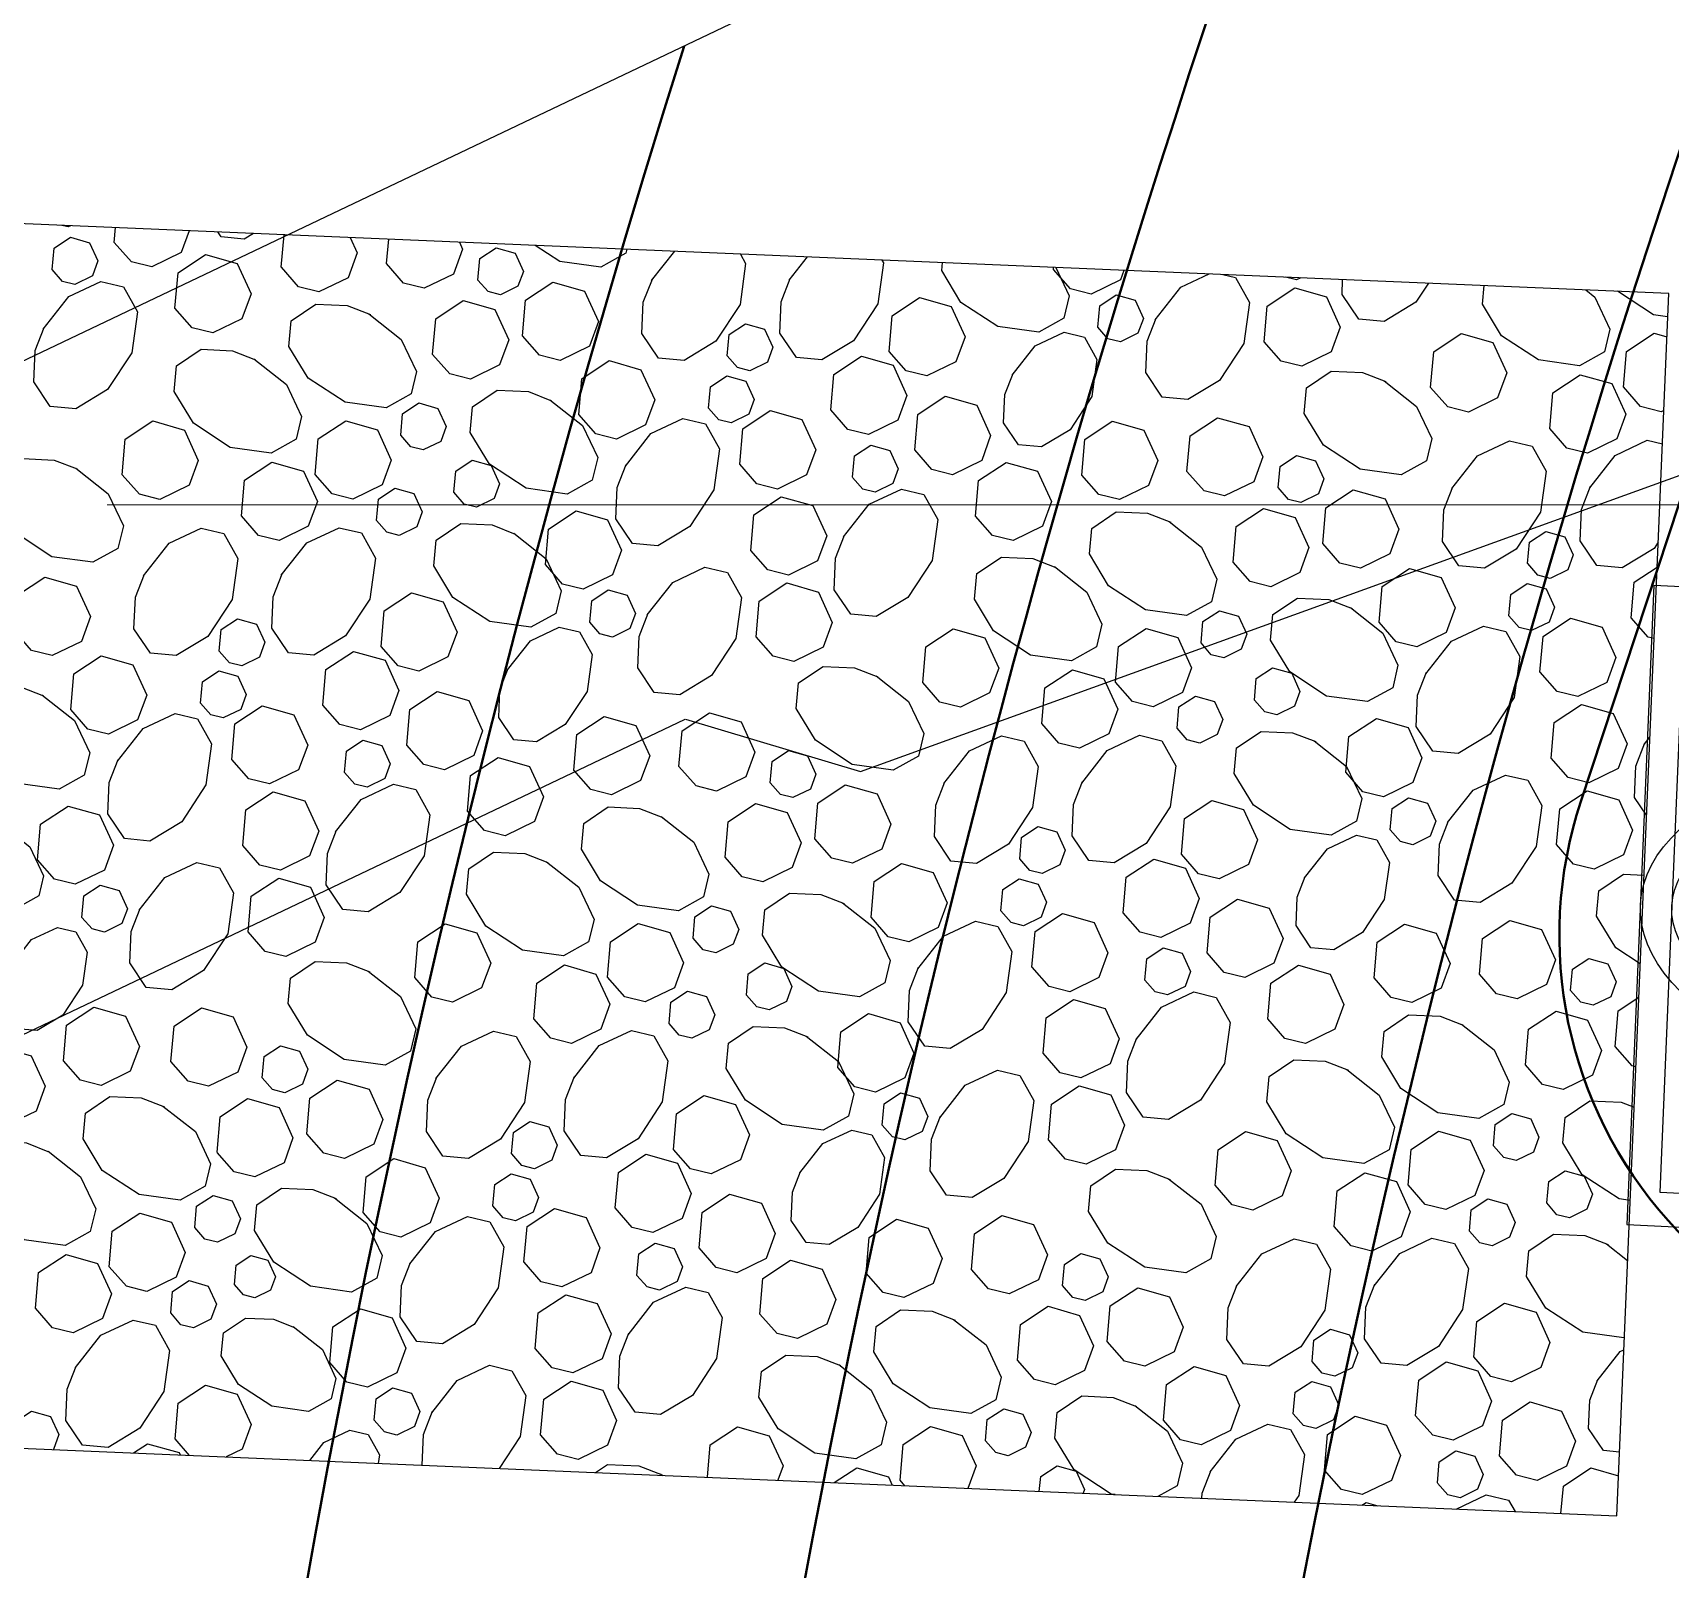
# Model space of a CAD drawing. Header units: feet. Extents: x 10084 to 13321, y 3329 to 8503.
# Drawn here: x 11977.63 to 11991.01, y 6068.88 to 6081.44 of the extents above; entities that cross this region are included whole.
import ezdxf

# ---------------------------------------------------------------- set-up
doc = ezdxf.new("R2010")
doc.units = ezdxf.units.FT
doc.header["$LTSCALE"] = 40
doc.header["$MEASUREMENT"] = 0
doc.linetypes.add('DASHED', pattern=[0.75, 0.5, -0.25])
doc.linetypes.add('HIDDEN', pattern=[0.375, 0.25, -0.125])
for name, color, linetype in [('CONT-L', 55, 'Continuous'), ('GRID', 254, 'DASHED'), ('INLET', 4, 'Continuous'), ('Level 1', 7, 'Continuous'), ('STORM', 2, 'Continuous')]:
    doc.layers.add(name, color=color, linetype=linetype)

msp = doc.modelspace()

# ---------------------------------------------------------------- linework, layer by layer
at = {"layer": 'CONT-L', "color": 5, "extrusion": (0.430313, -0.90268, 0)}
for points, elevation in [([(13409.976, 552), (13434.378, 552)], -333.077), ([(13424.066, 551), (13431.283, 551)], -328.106)]:
    msp.add_lwpolyline(points, dxfattribs=dict(at, elevation=elevation))
at = {"layer": 'CONT-L', "color": 5, "elevation": 551}
for points in [[(11984.39, 6075.4), (11999.81, 6080.978)], [(11982.961, 6075.827), (11984.39, 6075.4)]]:
    msp.add_lwpolyline(points, dxfattribs=at)
at = {"layer": 'GRID', "color": 252, "linetype": 'HIDDEN', "lineweight": 0, "ltscale": 1.8}
msp.add_line((10169.237, 6077.579), (13236.209, 6077.579), dxfattribs=at)
at = {"layer": 'INLET', "color": 5, "flags": 128}
for points in [[(11998.873, 6076.531), (11990.872, 6076.92), (11990.651, 6071.698), (11998.651, 6071.31)], [(11998.605, 6076.269), (11991.118, 6076.633), (11990.92, 6071.961), (11998.406, 6071.597)]]:
    msp.add_lwpolyline(points, close=True, dxfattribs=at)
at = {"layer": 'INLET', "color": 5}
for major_axis, ratio in [((-3.677, 0.184), 0.436303), ((-3.42, 0.17), 0.388766)]:
    msp.add_ellipse((11994.439, 6074.131), major_axis=major_axis, ratio=ratio, dxfattribs=at)
at = {"layer": 'Level 1', "color": 5, "linetype": 'Continuous', "lineweight": 40, "flags": 128}
msp.add_lwpolyline([(11999.608, 6081.107), (11996.925, 6072.965), (11996.925, 6072.965, -1), (11990.276, 6075.156), (11990.276, 6075.156), (11992.96, 6083.297), (11992.959, 6083.298, -1), (11999.608, 6081.107)], format="xyb", dxfattribs=at)
at = {"layer": 'Level 1', "color": 5, "linetype": 'Continuous', "lineweight": 40}
for radius, start, end in [(95.727, 143.10128, 202.8378), (91.727, 141.28859, 203.35442), (99.727, 162.48605, 202.35153), (103.727, 168.05759, 202.47041)]:
    msp.add_arc((12078.055, 6051.318), radius, start, end, dxfattribs=at)
at = {"layer": 'Level 1', "color": 5, "linetype": 'Continuous', "lineweight": 70}
msp.add_arc((12078.055, 6051.318), 87.727, 167.2117, 203.22225, dxfattribs=at)
at = {"layer": 'STORM', "color": 5, "flags": 128}
msp.add_lwpolyline([(11971.012, 6080.155), (11970.588, 6070.164), (11990.569, 6069.316), (11990.994, 6079.307)], close=True, dxfattribs=at)
for points in [[(11977.938, 6079.861), (11977.918, 6079.852), (11977.867, 6079.864)], [(11977.788, 6079.502), (11977.803, 6079.677), (11977.937, 6079.766), (11978.092, 6079.722), (11978.16, 6079.573), (11978.116, 6079.451), (11977.972, 6079.381), (11977.871, 6079.406), (11977.788, 6079.502)], [(11978.295, 6079.725), (11978.305, 6079.846)], [(11978.907, 6079.82), (11978.842, 6079.641), (11978.603, 6079.524), (11978.435, 6079.566), (11978.295, 6079.725)], [(11979.432, 6079.798), (11979.356, 6079.752), (11979.169, 6079.77), (11979.141, 6079.81)], [(11979.659, 6079.521), (11979.683, 6079.787)], [(11980.223, 6079.764), (11980.28, 6079.639), (11980.206, 6079.436), (11979.967, 6079.32), (11979.799, 6079.362), (11979.66, 6079.521)], [(11980.519, 6079.551), (11980.537, 6079.751)], [(11981.114, 6079.727), (11981.14, 6079.669), (11981.066, 6079.466), (11980.827, 6079.35), (11980.659, 6079.392), (11980.52, 6079.551)], [(11978.791, 6079.186), (11978.817, 6079.477), (11979.041, 6079.625), (11979.299, 6079.551), (11979.412, 6079.304), (11979.338, 6079.101), (11979.1, 6078.985), (11978.931, 6079.027), (11978.791, 6079.186)], [(11981.265, 6079.417), (11981.28, 6079.592), (11981.415, 6079.681), (11981.569, 6079.637), (11981.638, 6079.488), (11981.593, 6079.367), (11981.45, 6079.297), (11981.349, 6079.322), (11981.265, 6079.417)], [(11982.483, 6079.669), (11982.475, 6079.636), (11982.27, 6079.522), (11981.935, 6079.568), (11981.734, 6079.7)], [(11983.411, 6079.629), (11983.453, 6079.552), (11983.407, 6079.217), (11983.21, 6078.916), (11982.95, 6078.759), (11982.741, 6078.778), (11982.606, 6078.979), (11982.617, 6079.236), (11982.691, 6079.425)], [(11982.684, 6079.412), (11982.873, 6079.652)], [(11983.809, 6079.416), (11983.958, 6079.606)], [(11984.566, 6079.58), (11984.579, 6079.557), (11984.533, 6079.222), (11984.335, 6078.921), (11984.076, 6078.764), (11983.867, 6078.783), (11983.731, 6078.984), (11983.743, 6079.24), (11983.816, 6079.43)], [(11985.988, 6079.52), (11986.097, 6079.289), (11986.053, 6079.105), (11985.848, 6078.991), (11985.513, 6079.037), (11985.212, 6079.234), (11985.055, 6079.494), (11985.061, 6079.559)], [(11985.967, 6079.503), (11985.969, 6079.521)], [(11986.542, 6079.496), (11986.514, 6079.419), (11986.275, 6079.302), (11986.107, 6079.344), (11985.967, 6079.503)], [(11987.352, 6079.462), (11987.454, 6079.438), (11987.568, 6079.233), (11987.522, 6078.898), (11987.325, 6078.597), (11987.065, 6078.44), (11986.856, 6078.459), (11986.721, 6078.66), (11986.732, 6078.916), (11986.806, 6079.105)], [(11986.798, 6079.092), (11987.008, 6079.358), (11987.239, 6079.467)], [(11977.714, 6079.016), (11977.924, 6079.282), (11978.186, 6079.406), (11978.37, 6079.362), (11978.484, 6079.157), (11978.438, 6078.822), (11978.24, 6078.521), (11977.981, 6078.364), (11977.772, 6078.383), (11977.637, 6078.584), (11977.648, 6078.84), (11977.721, 6079.03)], [(11981.629, 6078.961), (11981.654, 6079.252), (11981.878, 6079.4), (11982.137, 6079.327), (11982.25, 6079.079), (11982.176, 6078.876), (11981.937, 6078.76), (11981.769, 6078.802), (11981.629, 6078.961)], [(11987.688, 6078.913), (11987.714, 6079.204), (11987.938, 6079.352), (11988.197, 6079.279), (11988.309, 6079.031), (11988.235, 6078.829), (11987.996, 6078.712), (11987.828, 6078.754), (11987.688, 6078.913)], [(11987.987, 6079.435), (11987.952, 6079.418), (11987.862, 6079.44)], [(11989.031, 6079.391), (11988.929, 6079.236), (11988.669, 6079.078), (11988.461, 6079.097), (11988.325, 6079.298), (11988.33, 6079.42)], [(11990.317, 6079.336), (11990.391, 6079.278), (11990.514, 6079.016), (11990.47, 6078.831), (11990.265, 6078.717), (11989.93, 6078.764), (11989.629, 6078.961), (11989.472, 6079.221), (11989.486, 6079.371)], [(11990.985, 6079.117), (11990.869, 6079.133), (11990.575, 6079.325)], [(11980.374, 6079.142), (11980.64, 6078.932), (11980.764, 6078.67), (11980.72, 6078.486), (11980.515, 6078.372), (11980.18, 6078.418), (11979.879, 6078.616), (11979.722, 6078.875), (11979.741, 6079.084), (11979.942, 6079.22), (11980.198, 6079.209), (11980.387, 6079.135)], [(11980.896, 6078.809), (11980.921, 6079.1), (11981.145, 6079.249), (11981.404, 6079.175), (11981.517, 6078.927), (11981.443, 6078.725), (11981.204, 6078.608), (11981.035, 6078.65), (11980.896, 6078.809)], [(11984.624, 6078.834), (11984.649, 6079.125), (11984.873, 6079.273), (11985.132, 6079.2), (11985.245, 6078.952), (11985.171, 6078.749), (11984.932, 6078.633), (11984.763, 6078.675), (11984.624, 6078.834)], [(11986.329, 6079.032), (11986.345, 6079.207), (11986.479, 6079.296), (11986.634, 6079.252), (11986.702, 6079.103), (11986.657, 6078.982), (11986.514, 6078.912), (11986.413, 6078.937), (11986.329, 6079.032)], [(11983.303, 6078.797), (11983.318, 6078.972), (11983.452, 6079.06), (11983.607, 6079.016), (11983.675, 6078.868), (11983.631, 6078.746), (11983.487, 6078.676), (11983.387, 6078.701), (11983.303, 6078.797)], [(11985.63, 6078.64), (11985.819, 6078.879), (11986.055, 6078.99), (11986.22, 6078.951), (11986.323, 6078.767), (11986.281, 6078.465), (11986.103, 6078.194), (11985.87, 6078.053), (11985.682, 6078.07), (11985.56, 6078.251), (11985.57, 6078.482), (11985.637, 6078.652)], [(11989.049, 6078.54), (11989.074, 6078.831), (11989.298, 6078.979), (11989.557, 6078.906), (11989.67, 6078.658), (11989.596, 6078.455), (11989.357, 6078.338), (11989.188, 6078.38), (11989.049, 6078.54)], [(11990.625, 6078.542), (11990.65, 6078.834), (11990.874, 6078.982), (11990.979, 6078.952)], [(11979.436, 6078.773), (11979.702, 6078.564), (11979.825, 6078.301), (11979.781, 6078.117), (11979.577, 6078.003), (11979.242, 6078.049), (11978.941, 6078.247), (11978.784, 6078.507), (11978.803, 6078.715), (11979.004, 6078.851), (11979.26, 6078.839), (11979.449, 6078.766)], [(11984.148, 6078.355), (11984.174, 6078.646), (11984.398, 6078.794), (11984.657, 6078.721), (11984.769, 6078.473), (11984.695, 6078.271), (11984.456, 6078.154), (11984.288, 6078.196), (11984.149, 6078.355)], [(11982.089, 6078.318), (11982.114, 6078.61), (11982.339, 6078.758), (11982.597, 6078.684), (11982.71, 6078.437), (11982.636, 6078.234), (11982.397, 6078.117), (11982.228, 6078.159), (11982.089, 6078.319)], [(11988.668, 6078.593), (11988.934, 6078.384), (11989.058, 6078.122), (11989.014, 6077.938), (11988.809, 6077.824), (11988.474, 6077.87), (11988.173, 6078.068), (11988.016, 6078.327), (11988.035, 6078.536), (11988.236, 6078.671), (11988.493, 6078.66), (11988.682, 6078.587)], [(11981.854, 6078.438), (11982.12, 6078.229), (11982.244, 6077.967), (11982.2, 6077.782), (11981.995, 6077.668), (11981.66, 6077.715), (11981.359, 6077.912), (11981.202, 6078.172), (11981.221, 6078.38), (11981.422, 6078.516), (11981.678, 6078.505), (11981.868, 6078.431)], [(11983.149, 6078.37), (11983.165, 6078.545), (11983.299, 6078.634), (11983.454, 6078.59), (11983.522, 6078.441), (11983.478, 6078.32), (11983.334, 6078.25), (11983.233, 6078.275), (11983.15, 6078.371)], [(11990.022, 6078.204), (11990.047, 6078.495), (11990.271, 6078.643), (11990.53, 6078.57), (11990.643, 6078.322), (11990.569, 6078.119), (11990.33, 6078.003), (11990.161, 6078.044), (11990.022, 6078.204)], [(11990.953, 6078.351), (11990.933, 6078.341), (11990.764, 6078.383), (11990.625, 6078.543)], [(11980.635, 6078.149), (11980.65, 6078.323), (11980.784, 6078.412), (11980.939, 6078.368), (11981.007, 6078.219), (11980.963, 6078.098), (11980.819, 6078.028), (11980.718, 6078.053), (11980.635, 6078.149)], [(11984.834, 6078.028), (11984.859, 6078.319), (11985.083, 6078.467), (11985.341, 6078.393), (11985.454, 6078.146), (11985.381, 6077.943), (11985.142, 6077.826), (11984.973, 6077.868), (11984.834, 6078.028)], [(11978.36, 6077.825), (11978.385, 6078.117), (11978.61, 6078.265), (11978.868, 6078.191), (11978.981, 6077.943), (11978.907, 6077.741), (11978.668, 6077.624), (11978.5, 6077.666), (11978.36, 6077.825)], [(11979.936, 6077.828), (11979.961, 6078.119), (11980.186, 6078.267), (11980.444, 6078.194), (11980.557, 6077.946), (11980.483, 6077.744), (11980.244, 6077.627), (11980.076, 6077.669), (11979.936, 6077.828)], [(11982.47, 6077.897), (11982.679, 6078.163), (11982.941, 6078.286), (11983.126, 6078.242), (11983.24, 6078.038), (11983.193, 6077.703), (11982.996, 6077.402), (11982.736, 6077.244), (11982.528, 6077.264), (11982.392, 6077.465), (11982.404, 6077.721), (11982.477, 6077.91)], [(11983.404, 6077.911), (11983.429, 6078.202), (11983.653, 6078.35), (11983.912, 6078.277), (11984.025, 6078.029), (11983.951, 6077.826), (11983.712, 6077.709), (11983.543, 6077.752), (11983.404, 6077.911)], [(11986.198, 6077.823), (11986.223, 6078.114), (11986.448, 6078.263), (11986.706, 6078.189), (11986.819, 6077.941), (11986.745, 6077.739), (11986.506, 6077.622), (11986.338, 6077.664), (11986.198, 6077.823)], [(11987.058, 6077.853), (11987.083, 6078.144), (11987.308, 6078.292), (11987.566, 6078.219), (11987.679, 6077.971), (11987.605, 6077.768), (11987.366, 6077.652), (11987.198, 6077.694), (11987.058, 6077.853)], [(11984.326, 6077.805), (11984.342, 6077.979), (11984.476, 6078.068), (11984.631, 6078.024), (11984.699, 6077.875), (11984.655, 6077.754), (11984.511, 6077.684), (11984.41, 6077.709), (11984.326, 6077.804)], [(11987.803, 6077.72), (11987.819, 6077.894), (11987.953, 6077.983), (11988.108, 6077.939), (11988.176, 6077.791), (11988.132, 6077.669), (11987.988, 6077.599), (11987.887, 6077.624), (11987.804, 6077.72)], [(11989.222, 6077.714), (11989.432, 6077.98), (11989.694, 6078.103), (11989.878, 6078.059), (11989.992, 6077.854), (11989.946, 6077.52), (11989.748, 6077.218), (11989.489, 6077.061), (11989.28, 6077.081), (11989.145, 6077.281), (11989.156, 6077.538), (11989.229, 6077.727)], [(11990.348, 6077.718), (11990.557, 6077.984), (11990.819, 6078.108), (11990.942, 6078.079)], [(11977.98, 6077.879), (11978.245, 6077.67), (11978.369, 6077.408), (11978.325, 6077.223), (11978.12, 6077.11), (11977.785, 6077.156), (11977.484, 6077.353), (11977.327, 6077.613), (11977.346, 6077.822), (11977.547, 6077.957), (11977.804, 6077.946), (11977.993, 6077.873)], [(11979.333, 6077.49), (11979.358, 6077.781), (11979.583, 6077.929), (11979.841, 6077.855), (11979.954, 6077.608), (11979.88, 6077.405), (11979.641, 6077.289), (11979.473, 6077.33), (11979.334, 6077.49)], [(11981.07, 6077.682), (11981.085, 6077.856), (11981.22, 6077.945), (11981.375, 6077.901), (11981.443, 6077.752), (11981.398, 6077.631), (11981.255, 6077.561), (11981.154, 6077.586), (11981.07, 6077.682)], [(11985.33, 6077.488), (11985.355, 6077.779), (11985.58, 6077.927), (11985.838, 6077.854), (11985.951, 6077.606), (11985.877, 6077.404), (11985.638, 6077.287), (11985.47, 6077.329), (11985.33, 6077.488)], [(11980.438, 6077.451), (11980.453, 6077.626), (11980.588, 6077.715), (11980.743, 6077.671), (11980.811, 6077.522), (11980.766, 6077.4), (11980.623, 6077.33), (11980.522, 6077.356), (11980.438, 6077.451)], [(11990.907, 6077.274), (11990.874, 6077.223), (11990.614, 6077.066), (11990.406, 6077.085), (11990.27, 6077.286), (11990.281, 6077.542), (11990.355, 6077.732)], [(11983.494, 6077.207), (11983.52, 6077.498), (11983.744, 6077.646), (11984.002, 6077.573), (11984.115, 6077.325), (11984.041, 6077.122), (11983.802, 6077.006), (11983.634, 6077.048), (11983.494, 6077.207)], [(11984.253, 6077.319), (11984.462, 6077.584), (11984.725, 6077.708), (11984.909, 6077.664), (11985.023, 6077.459), (11984.977, 6077.124), (11984.779, 6076.823), (11984.519, 6076.666), (11984.311, 6076.685), (11984.175, 6076.886), (11984.186, 6077.143), (11984.26, 6077.332)], [(11988.168, 6077.263), (11988.193, 6077.554), (11988.417, 6077.702), (11988.676, 6077.629), (11988.789, 6077.381), (11988.715, 6077.178), (11988.476, 6077.062), (11988.308, 6077.104), (11988.168, 6077.263)], [(11981.817, 6077.091), (11981.842, 6077.382), (11982.067, 6077.53), (11982.325, 6077.457), (11982.438, 6077.209), (11982.364, 6077.007), (11982.125, 6076.89), (11981.957, 6076.932), (11981.817, 6077.091)], [(11986.913, 6077.444), (11987.178, 6077.235), (11987.302, 6076.972), (11987.258, 6076.788), (11987.054, 6076.674), (11986.719, 6076.721), (11986.417, 6076.918), (11986.261, 6077.178), (11986.28, 6077.386), (11986.481, 6077.522), (11986.737, 6077.511), (11986.926, 6077.437)], [(11987.435, 6077.112), (11987.46, 6077.403), (11987.684, 6077.551), (11987.942, 6077.477), (11988.055, 6077.23), (11987.981, 6077.027), (11987.743, 6076.91), (11987.574, 6076.952), (11987.435, 6077.112)], [(11978.534, 6076.999), (11978.743, 6077.265), (11979.005, 6077.389), (11979.189, 6077.345), (11979.303, 6077.14), (11979.257, 6076.805), (11979.06, 6076.504), (11978.8, 6076.347), (11978.591, 6076.366), (11978.456, 6076.567), (11978.467, 6076.824), (11978.541, 6077.013)], [(11979.659, 6077.004), (11979.869, 6077.27), (11980.131, 6077.393), (11980.315, 6077.35), (11980.429, 6077.145), (11980.383, 6076.81), (11980.185, 6076.509), (11979.926, 6076.352), (11979.717, 6076.371), (11979.582, 6076.572), (11979.593, 6076.828), (11979.666, 6077.017)], [(11981.558, 6077.348), (11981.823, 6077.139), (11981.947, 6076.877), (11981.903, 6076.692), (11981.698, 6076.579), (11981.363, 6076.625), (11981.062, 6076.822), (11980.905, 6077.082), (11980.924, 6077.291), (11981.125, 6077.426), (11981.382, 6077.415), (11981.571, 6077.341)], [(11989.841, 6077.099), (11989.856, 6077.274), (11989.991, 6077.363), (11990.146, 6077.319), (11990.214, 6077.17), (11990.17, 6077.048), (11990.026, 6076.978), (11989.925, 6077.004), (11989.842, 6077.099)], [(11982.649, 6076.68), (11982.858, 6076.946), (11983.12, 6077.069), (11983.304, 6077.026), (11983.418, 6076.821), (11983.372, 6076.486), (11983.175, 6076.185), (11982.915, 6076.028), (11982.706, 6076.047), (11982.571, 6076.248), (11982.582, 6076.504), (11982.656, 6076.693)], [(11985.975, 6077.075), (11986.241, 6076.866), (11986.364, 6076.604), (11986.32, 6076.419), (11986.115, 6076.305), (11985.78, 6076.352), (11985.479, 6076.549), (11985.323, 6076.809), (11985.341, 6077.018), (11985.542, 6077.153), (11985.799, 6077.142), (11985.988, 6077.068)], [(11988.628, 6076.621), (11988.653, 6076.912), (11988.877, 6077.06), (11989.136, 6076.986), (11989.248, 6076.739), (11989.175, 6076.536), (11988.936, 6076.42), (11988.767, 6076.461), (11988.628, 6076.621)], [(11990.687, 6076.657), (11990.712, 6076.948), (11990.899, 6077.071)], [(11977.479, 6076.549), (11977.504, 6076.84), (11977.729, 6076.988), (11977.987, 6076.915), (11978.1, 6076.667), (11978.026, 6076.464), (11977.787, 6076.348), (11977.619, 6076.39), (11977.479, 6076.549)], [(11983.539, 6076.501), (11983.564, 6076.792), (11983.788, 6076.941), (11984.047, 6076.867), (11984.159, 6076.619), (11984.085, 6076.416), (11983.847, 6076.3), (11983.678, 6076.342), (11983.539, 6076.501)], [(11989.688, 6076.673), (11989.703, 6076.848), (11989.838, 6076.936), (11989.993, 6076.892), (11990.06, 6076.744), (11990.016, 6076.622), (11989.873, 6076.552), (11989.772, 6076.577), (11989.688, 6076.673)], [(11980.474, 6076.422), (11980.499, 6076.713), (11980.723, 6076.861), (11980.982, 6076.788), (11981.095, 6076.54), (11981.021, 6076.337), (11980.782, 6076.221), (11980.614, 6076.263), (11980.474, 6076.422)], [(11982.18, 6076.62), (11982.195, 6076.795), (11982.329, 6076.884), (11982.484, 6076.84), (11982.552, 6076.691), (11982.507, 6076.57), (11982.364, 6076.499), (11982.263, 6076.525), (11982.18, 6076.62)], [(11988.393, 6076.74), (11988.659, 6076.531), (11988.782, 6076.269), (11988.739, 6076.084), (11988.534, 6075.971), (11988.199, 6076.017), (11987.898, 6076.214), (11987.741, 6076.474), (11987.76, 6076.682), (11987.961, 6076.818), (11988.217, 6076.807), (11988.407, 6076.733)], [(11979.153, 6076.385), (11979.168, 6076.56), (11979.302, 6076.648), (11979.458, 6076.604), (11979.525, 6076.456), (11979.481, 6076.334), (11979.338, 6076.264), (11979.237, 6076.289), (11979.153, 6076.385)], [(11987.173, 6076.451), (11987.188, 6076.625), (11987.323, 6076.714), (11987.478, 6076.67), (11987.546, 6076.522), (11987.501, 6076.4), (11987.358, 6076.33), (11987.257, 6076.355), (11987.174, 6076.451)], [(11989.942, 6076.213), (11989.968, 6076.504), (11990.192, 6076.652), (11990.45, 6076.579), (11990.563, 6076.331), (11990.489, 6076.128), (11990.251, 6076.012), (11990.082, 6076.054), (11989.943, 6076.213)], [(11990.874, 6076.486), (11990.827, 6076.498), (11990.688, 6076.657)], [(11981.506, 6076.23), (11981.694, 6076.469), (11981.93, 6076.58), (11982.096, 6076.541), (11982.199, 6076.356), (11982.157, 6076.055), (11981.979, 6075.784), (11981.745, 6075.642), (11981.558, 6075.66), (11981.436, 6075.841), (11981.446, 6076.071), (11981.512, 6076.242)], [(11984.899, 6076.128), (11984.924, 6076.419), (11985.148, 6076.567), (11985.407, 6076.493), (11985.52, 6076.246), (11985.446, 6076.043), (11985.207, 6075.926), (11985.038, 6075.968), (11984.899, 6076.128)], [(11986.475, 6076.13), (11986.5, 6076.421), (11986.724, 6076.57), (11986.983, 6076.496), (11987.096, 6076.248), (11987.022, 6076.046), (11986.783, 6075.929), (11986.614, 6075.971), (11986.475, 6076.13)], [(11989.009, 6076.199), (11989.218, 6076.465), (11989.48, 6076.588), (11989.664, 6076.545), (11989.778, 6076.34), (11989.732, 6076.005), (11989.535, 6075.704), (11989.275, 6075.547), (11989.067, 6075.566), (11988.931, 6075.767), (11988.942, 6076.023), (11989.016, 6076.213)], [(11979.999, 6075.943), (11980.024, 6076.234), (11980.248, 6076.382), (11980.507, 6076.309), (11980.62, 6076.061), (11980.546, 6075.858), (11980.307, 6075.742), (11980.138, 6075.784), (11979.999, 6075.943)], [(11977.939, 6075.907), (11977.964, 6076.198), (11978.189, 6076.346), (11978.447, 6076.272), (11978.56, 6076.024), (11978.486, 6075.822), (11978.247, 6075.705), (11978.079, 6075.747), (11977.939, 6075.906)], [(11984.518, 6076.182), (11984.784, 6075.972), (11984.908, 6075.71), (11984.864, 6075.526), (11984.659, 6075.412), (11984.324, 6075.458), (11984.023, 6075.656), (11983.866, 6075.915), (11983.885, 6076.124), (11984.086, 6076.259), (11984.343, 6076.248), (11984.532, 6076.174)], [(11987.609, 6075.984), (11987.624, 6076.159), (11987.758, 6076.247), (11987.914, 6076.203), (11987.981, 6076.055), (11987.937, 6075.933), (11987.793, 6075.863), (11987.693, 6075.888), (11987.609, 6075.984)], [(11978.999, 6075.959), (11979.015, 6076.133), (11979.149, 6076.222), (11979.304, 6076.178), (11979.372, 6076.029), (11979.328, 6075.908), (11979.184, 6075.838), (11979.083, 6075.863), (11979, 6075.959)], [(11985.872, 6075.792), (11985.897, 6076.083), (11986.122, 6076.231), (11986.38, 6076.158), (11986.493, 6075.91), (11986.419, 6075.707), (11986.18, 6075.591), (11986.012, 6075.633), (11985.872, 6075.792)], [(11977.704, 6076.026), (11977.97, 6075.817), (11978.094, 6075.554), (11978.05, 6075.37), (11977.845, 6075.256), (11977.51, 6075.303), (11977.209, 6075.5), (11977.052, 6075.76), (11977.071, 6075.968), (11977.272, 6076.104), (11977.529, 6076.093), (11977.718, 6076.019)], [(11980.684, 6075.615), (11980.709, 6075.907), (11980.933, 6076.055), (11981.192, 6075.981), (11981.304, 6075.733), (11981.231, 6075.531), (11980.992, 6075.414), (11980.824, 6075.456), (11980.684, 6075.616)], [(11986.977, 6075.753), (11986.992, 6075.928), (11987.127, 6076.017), (11987.282, 6075.973), (11987.35, 6075.824), (11987.305, 6075.703), (11987.162, 6075.633), (11987.061, 6075.658), (11986.977, 6075.753)], [(11978.32, 6075.485), (11978.53, 6075.751), (11978.792, 6075.874), (11978.976, 6075.83), (11979.09, 6075.625), (11979.044, 6075.291), (11978.846, 6074.99), (11978.586, 6074.832), (11978.378, 6074.852), (11978.242, 6075.053), (11978.254, 6075.309), (11978.327, 6075.498)], [(11979.254, 6075.499), (11979.279, 6075.79), (11979.504, 6075.938), (11979.762, 6075.864), (11979.875, 6075.616), (11979.801, 6075.414), (11979.562, 6075.298), (11979.393, 6075.34), (11979.254, 6075.499)], [(11982.048, 6075.411), (11982.073, 6075.702), (11982.298, 6075.85), (11982.556, 6075.777), (11982.669, 6075.529), (11982.595, 6075.327), (11982.356, 6075.21), (11982.188, 6075.252), (11982.049, 6075.411)], [(11982.908, 6075.441), (11982.933, 6075.732), (11983.158, 6075.88), (11983.416, 6075.807), (11983.529, 6075.559), (11983.455, 6075.356), (11983.216, 6075.24), (11983.048, 6075.282), (11982.908, 6075.441)], [(11990.033, 6075.509), (11990.058, 6075.8), (11990.282, 6075.948), (11990.541, 6075.875), (11990.654, 6075.627), (11990.58, 6075.424), (11990.341, 6075.308), (11990.173, 6075.35), (11990.033, 6075.509)], [(11988.096, 6075.65), (11988.362, 6075.441), (11988.486, 6075.179), (11988.442, 6074.995), (11988.237, 6074.881), (11987.902, 6074.927), (11987.601, 6075.124), (11987.444, 6075.384), (11987.463, 6075.593), (11987.664, 6075.728), (11987.921, 6075.717), (11988.11, 6075.644)], [(11988.356, 6075.394), (11988.381, 6075.685), (11988.606, 6075.833), (11988.864, 6075.759), (11988.977, 6075.512), (11988.903, 6075.309), (11988.664, 6075.192), (11988.496, 6075.234), (11988.356, 6075.394)], [(11980.176, 6075.392), (11980.192, 6075.567), (11980.326, 6075.656), (11980.481, 6075.612), (11980.549, 6075.463), (11980.505, 6075.342), (11980.361, 6075.271), (11980.26, 6075.297), (11980.176, 6075.392)], [(11983.654, 6075.307), (11983.669, 6075.482), (11983.803, 6075.571), (11983.958, 6075.527), (11984.026, 6075.378), (11983.982, 6075.257), (11983.838, 6075.187), (11983.737, 6075.212), (11983.654, 6075.308)], [(11985.073, 6075.302), (11985.282, 6075.568), (11985.544, 6075.691), (11985.728, 6075.647), (11985.842, 6075.442), (11985.796, 6075.107), (11985.599, 6074.807), (11985.339, 6074.649), (11985.13, 6074.668), (11984.995, 6074.869), (11985.006, 6075.126), (11985.079, 6075.315)], [(11986.198, 6075.306), (11986.407, 6075.572), (11986.67, 6075.696), (11986.854, 6075.652), (11986.968, 6075.447), (11986.922, 6075.112), (11986.724, 6074.811), (11986.464, 6074.654), (11986.256, 6074.673), (11986.12, 6074.874), (11986.132, 6075.13), (11986.205, 6075.319)], [(11990.813, 6075.042), (11990.714, 6075.188), (11990.725, 6075.445), (11990.799, 6075.634)], [(11990.792, 6075.621), (11990.84, 6075.682)], [(11981.18, 6075.076), (11981.205, 6075.367), (11981.43, 6075.515), (11981.688, 6075.442), (11981.801, 6075.194), (11981.727, 6074.991), (11981.488, 6074.875), (11981.32, 6074.917), (11981.18, 6075.076)], [(11989.187, 6074.982), (11989.397, 6075.248), (11989.659, 6075.371), (11989.843, 6075.328), (11989.957, 6075.123), (11989.911, 6074.788), (11989.713, 6074.487), (11989.454, 6074.33), (11989.245, 6074.349), (11989.11, 6074.55), (11989.121, 6074.806), (11989.194, 6074.996)], [(11979.344, 6074.795), (11979.37, 6075.086), (11979.594, 6075.234), (11979.852, 6075.161), (11979.965, 6074.913), (11979.891, 6074.71), (11979.652, 6074.594), (11979.484, 6074.635), (11979.344, 6074.795)], [(11980.103, 6074.907), (11980.312, 6075.172), (11980.575, 6075.296), (11980.759, 6075.252), (11980.873, 6075.047), (11980.826, 6074.712), (11980.629, 6074.411), (11980.37, 6074.254), (11980.161, 6074.273), (11980.025, 6074.474), (11980.037, 6074.731), (11980.11, 6074.92)], [(11984.018, 6074.851), (11984.043, 6075.142), (11984.267, 6075.29), (11984.526, 6075.217), (11984.639, 6074.969), (11984.565, 6074.766), (11984.326, 6074.65), (11984.158, 6074.692), (11984.018, 6074.851)], [(11988.718, 6074.923), (11988.734, 6075.097), (11988.868, 6075.186), (11989.023, 6075.142), (11989.091, 6074.993), (11989.046, 6074.872), (11988.903, 6074.802), (11988.802, 6074.827), (11988.718, 6074.923)], [(11990.077, 6074.803), (11990.103, 6075.094), (11990.327, 6075.242), (11990.585, 6075.169), (11990.698, 6074.921), (11990.624, 6074.719), (11990.385, 6074.602), (11990.217, 6074.644), (11990.077, 6074.803)], [(11977.367, 6074.973), (11977.606, 6074.785), (11977.717, 6074.548), (11977.678, 6074.383), (11977.494, 6074.28), (11977.192, 6074.322), (11976.921, 6074.5), (11976.78, 6074.733), (11976.797, 6074.921), (11976.978, 6075.043), (11977.208, 6075.033), (11977.379, 6074.967)], [(11977.667, 6074.679), (11977.693, 6074.97), (11977.917, 6075.118), (11978.175, 6075.045), (11978.288, 6074.797), (11978.214, 6074.595), (11977.975, 6074.478), (11977.807, 6074.52), (11977.668, 6074.679)], [(11982.763, 6075.032), (11983.029, 6074.823), (11983.152, 6074.561), (11983.109, 6074.376), (11982.904, 6074.262), (11982.569, 6074.308), (11982.268, 6074.506), (11982.111, 6074.766), (11982.13, 6074.974), (11982.331, 6075.11), (11982.587, 6075.098), (11982.776, 6075.025)], [(11983.285, 6074.699), (11983.31, 6074.99), (11983.534, 6075.139), (11983.793, 6075.065), (11983.906, 6074.817), (11983.832, 6074.615), (11983.593, 6074.498), (11983.424, 6074.54), (11983.285, 6074.7)], [(11987.013, 6074.724), (11987.038, 6075.015), (11987.262, 6075.164), (11987.521, 6075.09), (11987.634, 6074.842), (11987.56, 6074.64), (11987.321, 6074.523), (11987.152, 6074.565), (11987.013, 6074.724)], [(11985.692, 6074.687), (11985.707, 6074.862), (11985.841, 6074.951), (11985.996, 6074.907), (11986.064, 6074.758), (11986.02, 6074.636), (11985.876, 6074.566), (11985.775, 6074.592), (11985.692, 6074.687)], [(11988.019, 6074.53), (11988.207, 6074.769), (11988.443, 6074.881), (11988.609, 6074.841), (11988.712, 6074.657), (11988.67, 6074.355), (11988.492, 6074.084), (11988.259, 6073.943), (11988.071, 6073.96), (11987.949, 6074.141), (11987.959, 6074.372), (11988.025, 6074.542)], [(11978.499, 6074.268), (11978.708, 6074.534), (11978.97, 6074.657), (11979.154, 6074.613), (11979.268, 6074.408), (11979.222, 6074.074), (11979.025, 6073.773), (11978.765, 6073.616), (11978.556, 6073.635), (11978.421, 6073.835), (11978.432, 6074.092), (11978.506, 6074.281)], [(11981.825, 6074.663), (11982.091, 6074.454), (11982.214, 6074.191), (11982.17, 6074.007), (11981.965, 6073.893), (11981.63, 6073.94), (11981.329, 6074.137), (11981.173, 6074.397), (11981.191, 6074.605), (11981.392, 6074.741), (11981.649, 6074.73), (11981.838, 6074.656)], [(11984.478, 6074.209), (11984.503, 6074.5), (11984.727, 6074.648), (11984.986, 6074.574), (11985.099, 6074.326), (11985.025, 6074.124), (11984.786, 6074.007), (11984.617, 6074.049), (11984.478, 6074.209)], [(11986.537, 6074.245), (11986.562, 6074.536), (11986.787, 6074.684), (11987.045, 6074.611), (11987.158, 6074.363), (11987.084, 6074.161), (11986.845, 6074.044), (11986.677, 6074.086), (11986.538, 6074.245)], [(11979.389, 6074.089), (11979.414, 6074.38), (11979.638, 6074.528), (11979.897, 6074.455), (11980.01, 6074.207), (11979.935, 6074.005), (11979.697, 6073.888), (11979.528, 6073.93), (11979.389, 6074.089)], [(11985.538, 6074.261), (11985.553, 6074.436), (11985.688, 6074.524), (11985.843, 6074.48), (11985.911, 6074.332), (11985.866, 6074.21), (11985.723, 6074.14), (11985.622, 6074.165), (11985.538, 6074.261)], [(11990.761, 6073.827), (11990.562, 6073.958), (11990.405, 6074.217), (11990.424, 6074.426), (11990.625, 6074.562), (11990.792, 6074.554)], [(11978.03, 6074.208), (11978.045, 6074.383), (11978.179, 6074.472), (11978.334, 6074.428), (11978.402, 6074.279), (11978.358, 6074.157), (11978.215, 6074.088), (11978.113, 6074.113), (11978.03, 6074.208)], [(11984.243, 6074.328), (11984.509, 6074.119), (11984.633, 6073.856), (11984.589, 6073.672), (11984.384, 6073.558), (11984.049, 6073.605), (11983.748, 6073.802), (11983.591, 6074.062), (11983.61, 6074.27), (11983.811, 6074.406), (11984.067, 6074.395), (11984.257, 6074.321)], [(11983.023, 6074.039), (11983.038, 6074.213), (11983.173, 6074.302), (11983.328, 6074.258), (11983.396, 6074.109), (11983.352, 6073.988), (11983.208, 6073.918), (11983.107, 6073.943), (11983.023, 6074.039)], [(11985.792, 6073.801), (11985.818, 6074.092), (11986.042, 6074.24), (11986.3, 6074.167), (11986.413, 6073.919), (11986.339, 6073.716), (11986.101, 6073.6), (11985.932, 6073.642), (11985.793, 6073.801)], [(11987.222, 6073.917), (11987.248, 6074.209), (11987.472, 6074.357), (11987.73, 6074.283), (11987.843, 6074.035), (11987.769, 6073.833), (11987.531, 6073.716), (11987.362, 6073.758), (11987.223, 6073.918)], [(11977.449, 6073.81), (11977.619, 6074.026), (11977.831, 6074.125), (11977.98, 6074.09), (11978.073, 6073.924), (11978.035, 6073.653), (11977.875, 6073.409), (11977.665, 6073.282), (11977.496, 6073.297), (11977.386, 6073.46), (11977.395, 6073.668), (11977.455, 6073.821)], [(11980.749, 6073.716), (11980.774, 6074.007), (11980.998, 6074.155), (11981.257, 6074.081), (11981.37, 6073.833), (11981.296, 6073.631), (11981.057, 6073.514), (11980.889, 6073.556), (11980.749, 6073.716)], [(11982.325, 6073.718), (11982.35, 6074.009), (11982.575, 6074.158), (11982.833, 6074.084), (11982.946, 6073.836), (11982.872, 6073.633), (11982.633, 6073.517), (11982.465, 6073.559), (11982.325, 6073.718)], [(11984.859, 6073.787), (11985.068, 6074.053), (11985.33, 6074.176), (11985.514, 6074.132), (11985.628, 6073.928), (11985.582, 6073.593), (11985.385, 6073.292), (11985.125, 6073.135), (11984.917, 6073.154), (11984.781, 6073.355), (11984.792, 6073.611), (11984.866, 6073.8)], [(11988.587, 6073.713), (11988.612, 6074.005), (11988.836, 6074.153), (11989.095, 6074.079), (11989.208, 6073.831), (11989.134, 6073.629), (11988.895, 6073.512), (11988.727, 6073.554), (11988.587, 6073.713)], [(11989.447, 6073.743), (11989.472, 6074.034), (11989.696, 6074.182), (11989.955, 6074.109), (11990.068, 6073.861), (11989.994, 6073.658), (11989.755, 6073.542), (11989.586, 6073.584), (11989.447, 6073.743)], [(11980.368, 6073.769), (11980.634, 6073.56), (11980.758, 6073.298), (11980.714, 6073.114), (11980.509, 6073), (11980.174, 6073.046), (11979.873, 6073.244), (11979.716, 6073.503), (11979.735, 6073.712), (11979.936, 6073.847), (11980.193, 6073.836), (11980.382, 6073.762)], [(11983.459, 6073.572), (11983.474, 6073.746), (11983.609, 6073.835), (11983.764, 6073.791), (11983.831, 6073.643), (11983.787, 6073.521), (11983.644, 6073.451), (11983.543, 6073.476), (11983.459, 6073.572)], [(11986.715, 6073.694), (11986.73, 6073.869), (11986.865, 6073.958), (11987.02, 6073.914), (11987.088, 6073.765), (11987.043, 6073.644), (11986.9, 6073.574), (11986.799, 6073.599), (11986.715, 6073.694)], [(11990.192, 6073.61), (11990.208, 6073.784), (11990.342, 6073.873), (11990.497, 6073.829), (11990.565, 6073.68), (11990.521, 6073.559), (11990.377, 6073.489), (11990.276, 6073.514), (11990.192, 6073.61)], [(11981.722, 6073.38), (11981.747, 6073.671), (11981.972, 6073.819), (11982.23, 6073.745), (11982.343, 6073.498), (11982.269, 6073.295), (11982.03, 6073.178), (11981.862, 6073.221), (11981.722, 6073.38)], [(11987.719, 6073.378), (11987.744, 6073.669), (11987.969, 6073.818), (11988.227, 6073.744), (11988.34, 6073.496), (11988.266, 6073.294), (11988.027, 6073.177), (11987.859, 6073.219), (11987.719, 6073.378)], [(11982.827, 6073.341), (11982.842, 6073.516), (11982.977, 6073.605), (11983.132, 6073.561), (11983.2, 6073.412), (11983.155, 6073.29), (11983.012, 6073.221), (11982.911, 6073.246), (11982.827, 6073.341)], [(11986.642, 6073.209), (11986.851, 6073.474), (11987.113, 6073.598), (11987.298, 6073.554), (11987.412, 6073.349), (11987.365, 6073.014), (11987.168, 6072.713), (11986.908, 6072.556), (11986.699, 6072.575), (11986.564, 6072.776), (11986.575, 6073.033), (11986.649, 6073.222)], [(11977.88, 6073.035), (11977.905, 6073.327), (11978.129, 6073.475), (11978.388, 6073.401), (11978.501, 6073.153), (11978.426, 6072.951), (11978.188, 6072.834), (11978.019, 6072.876), (11977.88, 6073.035)], [(11978.758, 6073.029), (11978.783, 6073.32), (11979.008, 6073.468), (11979.266, 6073.395), (11979.379, 6073.147), (11979.305, 6072.944), (11979.066, 6072.827), (11978.898, 6072.87), (11978.758, 6073.029)], [(11985.883, 6073.097), (11985.908, 6073.388), (11986.132, 6073.536), (11986.391, 6073.463), (11986.504, 6073.215), (11986.43, 6073.012), (11986.191, 6072.896), (11986.022, 6072.938), (11985.883, 6073.097)], [(11989.824, 6073.002), (11989.849, 6073.293), (11990.073, 6073.441), (11990.331, 6073.368), (11990.444, 6073.119), (11990.37, 6072.917), (11990.131, 6072.8), (11989.963, 6072.842), (11989.824, 6073.002)], [(11990.557, 6073.153), (11990.582, 6073.444), (11990.75, 6073.555)], [(11983.946, 6073.238), (11984.212, 6073.029), (11984.336, 6072.767), (11984.292, 6072.583), (11984.087, 6072.469), (11983.752, 6072.515), (11983.451, 6072.713), (11983.294, 6072.972), (11983.313, 6073.181), (11983.514, 6073.316), (11983.77, 6073.305), (11983.96, 6073.231)], [(11984.206, 6072.981), (11984.231, 6073.272), (11984.456, 6073.421), (11984.714, 6073.347), (11984.827, 6073.099), (11984.753, 6072.897), (11984.514, 6072.78), (11984.346, 6072.822), (11984.206, 6072.981)], [(11989.302, 6073.334), (11989.567, 6073.125), (11989.691, 6072.862), (11989.647, 6072.678), (11989.442, 6072.564), (11989.107, 6072.611), (11988.806, 6072.808), (11988.65, 6073.068), (11988.668, 6073.276), (11988.869, 6073.412), (11989.126, 6073.401), (11989.315, 6073.327)], [(11980.923, 6072.89), (11981.132, 6073.155), (11981.394, 6073.279), (11981.578, 6073.235), (11981.692, 6073.03), (11981.646, 6072.695), (11981.449, 6072.394), (11981.189, 6072.237), (11980.98, 6072.256), (11980.845, 6072.457), (11980.856, 6072.714), (11980.93, 6072.903)], [(11982.048, 6072.894), (11982.257, 6073.16), (11982.52, 6073.284), (11982.704, 6073.24), (11982.818, 6073.035), (11982.772, 6072.7), (11982.574, 6072.399), (11982.315, 6072.242), (11982.106, 6072.261), (11981.97, 6072.462), (11981.982, 6072.718), (11982.055, 6072.907)], [(11977.11, 6072.71), (11977.135, 6073.001), (11977.359, 6073.149), (11977.617, 6073.076), (11977.73, 6072.828), (11977.656, 6072.625), (11977.417, 6072.509), (11977.249, 6072.551), (11977.11, 6072.71)], [(11979.504, 6072.896), (11979.519, 6073.07), (11979.654, 6073.159), (11979.808, 6073.115), (11979.876, 6072.966), (11979.832, 6072.845), (11979.689, 6072.775), (11979.587, 6072.8), (11979.504, 6072.896)], [(11988.364, 6072.965), (11988.629, 6072.756), (11988.753, 6072.493), (11988.709, 6072.309), (11988.504, 6072.195), (11988.169, 6072.242), (11987.868, 6072.439), (11987.711, 6072.699), (11987.73, 6072.908), (11987.931, 6073.043), (11988.188, 6073.032), (11988.377, 6072.958)], [(11990.725, 6072.987), (11990.696, 6072.994), (11990.557, 6073.153)], [(11985.038, 6072.57), (11985.247, 6072.836), (11985.509, 6072.959), (11985.693, 6072.916), (11985.807, 6072.711), (11985.761, 6072.376), (11985.563, 6072.075), (11985.304, 6071.918), (11985.095, 6071.937), (11984.96, 6072.137), (11984.971, 6072.394), (11985.044, 6072.583)], [(11979.868, 6072.439), (11979.893, 6072.73), (11980.117, 6072.878), (11980.376, 6072.805), (11980.489, 6072.557), (11980.415, 6072.354), (11980.176, 6072.238), (11980.008, 6072.28), (11979.868, 6072.439)], [(11984.568, 6072.51), (11984.584, 6072.685), (11984.718, 6072.774), (11984.873, 6072.73), (11984.941, 6072.581), (11984.896, 6072.459), (11984.753, 6072.39), (11984.652, 6072.415), (11984.568, 6072.51)], [(11985.927, 6072.391), (11985.952, 6072.682), (11986.177, 6072.83), (11986.435, 6072.757), (11986.548, 6072.509), (11986.474, 6072.307), (11986.235, 6072.19), (11986.067, 6072.232), (11985.927, 6072.391)], [(11978.692, 6072.666), (11978.958, 6072.457), (11979.081, 6072.194), (11979.038, 6072.01), (11978.833, 6071.896), (11978.498, 6071.942), (11978.197, 6072.14), (11978.04, 6072.399), (11978.059, 6072.608), (11978.26, 6072.744), (11978.516, 6072.732), (11978.705, 6072.659)], [(11979.135, 6072.288), (11979.16, 6072.578), (11979.384, 6072.727), (11979.643, 6072.653), (11979.755, 6072.405), (11979.682, 6072.203), (11979.443, 6072.086), (11979.274, 6072.128), (11979.135, 6072.287)], [(11982.863, 6072.312), (11982.888, 6072.603), (11983.112, 6072.752), (11983.371, 6072.678), (11983.484, 6072.43), (11983.41, 6072.227), (11983.171, 6072.111), (11983.002, 6072.153), (11982.863, 6072.312)], [(11990.679, 6071.894), (11990.588, 6071.907), (11990.287, 6072.104), (11990.13, 6072.364), (11990.149, 6072.573), (11990.35, 6072.708), (11990.606, 6072.697), (11990.711, 6072.656)], [(11981.541, 6072.275), (11981.557, 6072.45), (11981.691, 6072.539), (11981.846, 6072.495), (11981.914, 6072.346), (11981.87, 6072.224), (11981.727, 6072.154), (11981.625, 6072.18), (11981.542, 6072.275)], [(11989.562, 6072.341), (11989.577, 6072.516), (11989.712, 6072.604), (11989.867, 6072.56), (11989.934, 6072.412), (11989.89, 6072.29), (11989.747, 6072.22), (11989.646, 6072.245), (11989.562, 6072.341)], [(11977.754, 6072.297), (11978.02, 6072.088), (11978.143, 6071.825), (11978.099, 6071.641), (11977.895, 6071.527), (11977.56, 6071.573), (11977.259, 6071.771), (11977.102, 6072.03), (11977.121, 6072.239), (11977.322, 6072.375), (11977.578, 6072.364), (11977.767, 6072.29)], [(11983.895, 6072.12), (11984.083, 6072.359), (11984.319, 6072.47), (11984.485, 6072.431), (11984.588, 6072.246), (11984.546, 6071.945), (11984.368, 6071.674), (11984.134, 6071.533), (11983.947, 6071.55), (11983.825, 6071.73), (11983.835, 6071.961), (11983.901, 6072.132)], [(11987.288, 6072.017), (11987.313, 6072.309), (11987.537, 6072.457), (11987.796, 6072.383), (11987.909, 6072.136), (11987.835, 6071.933), (11987.596, 6071.816), (11987.427, 6071.858), (11987.288, 6072.018)], [(11988.864, 6072.02), (11988.889, 6072.312), (11989.113, 6072.46), (11989.372, 6072.386), (11989.485, 6072.138), (11989.41, 6071.936), (11989.172, 6071.819), (11989.003, 6071.861), (11988.864, 6072.021)], [(11980.328, 6071.796), (11980.353, 6072.088), (11980.578, 6072.236), (11980.836, 6072.162), (11980.949, 6071.914), (11980.875, 6071.712), (11980.636, 6071.595), (11980.467, 6071.637), (11980.328, 6071.797)], [(11982.387, 6071.833), (11982.413, 6072.124), (11982.637, 6072.272), (11982.896, 6072.199), (11983.008, 6071.951), (11982.934, 6071.748), (11982.695, 6071.632), (11982.527, 6071.674), (11982.388, 6071.833)], [(11981.388, 6071.849), (11981.404, 6072.024), (11981.538, 6072.112), (11981.693, 6072.068), (11981.761, 6071.919), (11981.716, 6071.798), (11981.573, 6071.728), (11981.472, 6071.753), (11981.388, 6071.849)], [(11986.907, 6072.072), (11987.173, 6071.863), (11987.297, 6071.6), (11987.253, 6071.416), (11987.048, 6071.302), (11986.713, 6071.348), (11986.412, 6071.546), (11986.255, 6071.805), (11986.274, 6072.014), (11986.475, 6072.149), (11986.731, 6072.138), (11986.921, 6072.065)], [(11988.261, 6071.682), (11988.286, 6071.973), (11988.51, 6072.121), (11988.769, 6072.048), (11988.882, 6071.8), (11988.808, 6071.597), (11988.569, 6071.481), (11988.4, 6071.523), (11988.261, 6071.682)], [(11989.998, 6071.874), (11990.013, 6072.048), (11990.147, 6072.137), (11990.302, 6072.093), (11990.37, 6071.945), (11990.326, 6071.823), (11990.182, 6071.753), (11990.081, 6071.778), (11989.998, 6071.874)], [(11980.093, 6071.916), (11980.359, 6071.707), (11980.483, 6071.445), (11980.439, 6071.26), (11980.234, 6071.146), (11979.899, 6071.193), (11979.598, 6071.39), (11979.441, 6071.65), (11979.46, 6071.858), (11979.661, 6071.994), (11979.917, 6071.983), (11980.107, 6071.909)], [(11978.952, 6071.673), (11978.968, 6071.847), (11979.102, 6071.936), (11979.257, 6071.892), (11979.325, 6071.743), (11979.281, 6071.622), (11979.137, 6071.552), (11979.036, 6071.577), (11978.952, 6071.673)], [(11981.642, 6071.389), (11981.668, 6071.68), (11981.892, 6071.828), (11982.15, 6071.755), (11982.263, 6071.507), (11982.19, 6071.304), (11981.951, 6071.188), (11981.782, 6071.229), (11981.643, 6071.389)], [(11983.073, 6071.506), (11983.098, 6071.797), (11983.322, 6071.945), (11983.581, 6071.871), (11983.693, 6071.623), (11983.62, 6071.421), (11983.381, 6071.304), (11983.212, 6071.346), (11983.073, 6071.506)], [(11989.366, 6071.643), (11989.381, 6071.818), (11989.515, 6071.907), (11989.671, 6071.863), (11989.738, 6071.714), (11989.694, 6071.593), (11989.551, 6071.523), (11989.45, 6071.548), (11989.366, 6071.643)], [(11978.254, 6071.352), (11978.279, 6071.643), (11978.504, 6071.791), (11978.762, 6071.718), (11978.875, 6071.47), (11978.801, 6071.267), (11978.562, 6071.151), (11978.394, 6071.193), (11978.254, 6071.352)], [(11980.709, 6071.375), (11980.918, 6071.641), (11981.18, 6071.764), (11981.364, 6071.72), (11981.478, 6071.515), (11981.432, 6071.181), (11981.235, 6070.88), (11980.975, 6070.723), (11980.767, 6070.742), (11980.631, 6070.942), (11980.642, 6071.199), (11980.716, 6071.388)], [(11984.437, 6071.301), (11984.462, 6071.592), (11984.686, 6071.74), (11984.945, 6071.667), (11985.058, 6071.419), (11984.984, 6071.216), (11984.745, 6071.1), (11984.576, 6071.142), (11984.437, 6071.301)], [(11985.297, 6071.331), (11985.322, 6071.622), (11985.547, 6071.77), (11985.805, 6071.697), (11985.918, 6071.449), (11985.844, 6071.246), (11985.605, 6071.13), (11985.436, 6071.172), (11985.297, 6071.331)], [(11987.461, 6071.192), (11987.671, 6071.458), (11987.933, 6071.581), (11988.117, 6071.537), (11988.231, 6071.332), (11988.185, 6070.998), (11987.987, 6070.697), (11987.728, 6070.539), (11987.519, 6070.558), (11987.384, 6070.759), (11987.395, 6071.016), (11987.468, 6071.205)], [(11988.587, 6071.197), (11988.796, 6071.462), (11989.058, 6071.586), (11989.243, 6071.542), (11989.357, 6071.337), (11989.31, 6071.002), (11989.113, 6070.701), (11988.853, 6070.544), (11988.645, 6070.563), (11988.509, 6070.764), (11988.52, 6071.021), (11988.594, 6071.21)], [(11990.632, 6070.774), (11990.626, 6070.771), (11990.291, 6070.817), (11989.99, 6071.015), (11989.833, 6071.274), (11989.852, 6071.483), (11990.053, 6071.618), (11990.309, 6071.607), (11990.499, 6071.534)], [(11977.651, 6071.014), (11977.676, 6071.305), (11977.901, 6071.453), (11978.159, 6071.379), (11978.272, 6071.131), (11978.198, 6070.929), (11977.96, 6070.812), (11977.791, 6070.854), (11977.651, 6071.013)], [(11979.276, 6071.208), (11979.29, 6071.365), (11979.411, 6071.445), (11979.55, 6071.405), (11979.611, 6071.271), (11979.571, 6071.162), (11979.442, 6071.099), (11979.351, 6071.122), (11979.276, 6071.208)], [(11982.565, 6071.282), (11982.58, 6071.457), (11982.715, 6071.546), (11982.87, 6071.502), (11982.938, 6071.353), (11982.894, 6071.231), (11982.75, 6071.161), (11982.649, 6071.187), (11982.565, 6071.282)], [(11986.042, 6071.197), (11986.058, 6071.372), (11986.192, 6071.461), (11986.347, 6071.417), (11986.415, 6071.269), (11986.371, 6071.147), (11986.227, 6071.077), (11986.126, 6071.102), (11986.042, 6071.198)], [(11990.485, 6071.541), (11990.658, 6071.404)], [(11983.569, 6070.966), (11983.594, 6071.257), (11983.818, 6071.405), (11984.077, 6071.332), (11984.19, 6071.084), (11984.116, 6070.882), (11983.877, 6070.765), (11983.709, 6070.807), (11983.569, 6070.966)], [(11978.756, 6070.975), (11978.771, 6071.15), (11978.906, 6071.239), (11979.061, 6071.195), (11979.129, 6071.046), (11979.084, 6070.924), (11978.941, 6070.854), (11978.84, 6070.879), (11978.756, 6070.975)], [(11982.492, 6070.797), (11982.701, 6071.062), (11982.963, 6071.186), (11983.148, 6071.142), (11983.262, 6070.937), (11983.216, 6070.602), (11983.018, 6070.301), (11982.758, 6070.144), (11982.549, 6070.163), (11982.414, 6070.364), (11982.425, 6070.621), (11982.499, 6070.81)], [(11986.407, 6070.741), (11986.432, 6071.032), (11986.656, 6071.181), (11986.915, 6071.107), (11987.028, 6070.859), (11986.954, 6070.657), (11986.715, 6070.54), (11986.547, 6070.582), (11986.407, 6070.741)], [(11981.733, 6070.685), (11981.758, 6070.976), (11981.983, 6071.124), (11982.241, 6071.051), (11982.354, 6070.803), (11982.28, 6070.6), (11982.041, 6070.484), (11981.872, 6070.525), (11981.733, 6070.685)], [(11985.674, 6070.59), (11985.699, 6070.881), (11985.923, 6071.029), (11986.181, 6070.955), (11986.294, 6070.707), (11986.22, 6070.505), (11985.982, 6070.388), (11985.813, 6070.43), (11985.674, 6070.59)], [(11989.401, 6070.614), (11989.427, 6070.905), (11989.651, 6071.054), (11989.91, 6070.98), (11990.022, 6070.732), (11989.949, 6070.53), (11989.71, 6070.413), (11989.541, 6070.455), (11989.402, 6070.615)], [(11977.977, 6070.528), (11978.186, 6070.794), (11978.449, 6070.917), (11978.633, 6070.874), (11978.747, 6070.669), (11978.701, 6070.334), (11978.503, 6070.033), (11978.244, 6069.876), (11978.035, 6069.895), (11977.899, 6070.096), (11977.911, 6070.352), (11977.984, 6070.541)], [(11979.756, 6070.863), (11979.995, 6070.675), (11980.106, 6070.439), (11980.067, 6070.273), (11979.882, 6070.17), (11979.581, 6070.212), (11979.31, 6070.39), (11979.168, 6070.623), (11979.186, 6070.811), (11979.367, 6070.933), (11979.597, 6070.923), (11979.768, 6070.857)], [(11980.056, 6070.569), (11980.081, 6070.86), (11980.306, 6071.008), (11980.564, 6070.935), (11980.677, 6070.687), (11980.603, 6070.485), (11980.364, 6070.368), (11980.196, 6070.41), (11980.056, 6070.57)], [(11985.152, 6070.922), (11985.417, 6070.713), (11985.541, 6070.45), (11985.497, 6070.266), (11985.292, 6070.152), (11984.958, 6070.199), (11984.657, 6070.396), (11984.5, 6070.656), (11984.519, 6070.864), (11984.719, 6071), (11984.976, 6070.989), (11985.165, 6070.915)], [(11988.08, 6070.577), (11988.095, 6070.752), (11988.23, 6070.841), (11988.385, 6070.797), (11988.453, 6070.648), (11988.408, 6070.526), (11988.265, 6070.457), (11988.164, 6070.482), (11988.081, 6070.577)], [(11984.214, 6070.553), (11984.479, 6070.344), (11984.603, 6070.082), (11984.559, 6069.897), (11984.354, 6069.783), (11984.019, 6069.83), (11983.718, 6070.027), (11983.561, 6070.287), (11983.581, 6070.495), (11983.781, 6070.631), (11984.038, 6070.62), (11984.227, 6070.546)], [(11990.408, 6070.42), (11990.596, 6070.659), (11990.627, 6070.674)], [(11980.888, 6070.158), (11981.097, 6070.423), (11981.359, 6070.547), (11981.543, 6070.503), (11981.657, 6070.299), (11981.611, 6069.964), (11981.44, 6069.704)], [(11986.867, 6070.099), (11986.892, 6070.39), (11987.116, 6070.538), (11987.375, 6070.464), (11987.487, 6070.217), (11987.414, 6070.014), (11987.175, 6069.898), (11987.006, 6069.939), (11986.867, 6070.099)], [(11988.926, 6070.135), (11988.951, 6070.426), (11989.176, 6070.575), (11989.434, 6070.501), (11989.547, 6070.253), (11989.473, 6070.051), (11989.234, 6069.934), (11989.066, 6069.976), (11988.926, 6070.135)], [(11978.792, 6069.946), (11978.817, 6070.237), (11979.041, 6070.385), (11979.3, 6070.312), (11979.413, 6070.064), (11979.339, 6069.861), (11979.209, 6069.798)], [(11980.418, 6070.098), (11980.434, 6070.273), (11980.568, 6070.362), (11980.723, 6070.318), (11980.791, 6070.169), (11980.747, 6070.048), (11980.603, 6069.977), (11980.502, 6070.003), (11980.418, 6070.098)], [(11981.777, 6069.979), (11981.803, 6070.27), (11982.027, 6070.418), (11982.285, 6070.345), (11982.398, 6070.097), (11982.324, 6069.894), (11982.085, 6069.778), (11981.917, 6069.82), (11981.777, 6069.979)], [(11987.927, 6070.151), (11987.942, 6070.326), (11988.077, 6070.414), (11988.232, 6070.37), (11988.3, 6070.222), (11988.255, 6070.1), (11988.112, 6070.03), (11988.011, 6070.055), (11987.927, 6070.151)], [(11990.592, 6069.838), (11990.46, 6069.85), (11990.338, 6070.031), (11990.348, 6070.262), (11990.414, 6070.432)], [(11986.472, 6069.49), (11986.438, 6069.495), (11986.137, 6069.692), (11985.98, 6069.952), (11985.999, 6070.161), (11986.2, 6070.296), (11986.456, 6070.285), (11986.646, 6070.211)], [(11989.611, 6069.808), (11989.636, 6070.099), (11989.861, 6070.247), (11990.119, 6070.173), (11990.232, 6069.926), (11990.158, 6069.723), (11989.919, 6069.606), (11989.751, 6069.648), (11989.611, 6069.808)], [(11977.471, 6069.909), (11977.486, 6070.084), (11977.62, 6070.173), (11977.775, 6070.129), (11977.843, 6069.98), (11977.799, 6069.858)], [(11980.81, 6069.73), (11980.821, 6069.982), (11980.894, 6070.172)], [(11985.412, 6069.929), (11985.427, 6070.104), (11985.562, 6070.192), (11985.717, 6070.148), (11985.784, 6069.999), (11985.74, 6069.878), (11985.597, 6069.808), (11985.496, 6069.833), (11985.412, 6069.929)], [(11986.632, 6070.218), (11986.898, 6070.009), (11987.021, 6069.747), (11986.977, 6069.562), (11986.821, 6069.475)], [(11988.181, 6069.691), (11988.207, 6069.982), (11988.431, 6070.13), (11988.689, 6070.057), (11988.802, 6069.809), (11988.728, 6069.606), (11988.489, 6069.49), (11988.321, 6069.532), (11988.182, 6069.691)], [(11979.892, 6069.769), (11980.007, 6069.916), (11980.22, 6070.016), (11980.369, 6069.98), (11980.461, 6069.814), (11980.452, 6069.745)], [(11983.14, 6069.632), (11983.163, 6069.897), (11983.387, 6070.045), (11983.646, 6069.971), (11983.759, 6069.724), (11983.716, 6069.607)], [(11984.714, 6069.608), (11984.739, 6069.9), (11984.963, 6070.048), (11985.222, 6069.974), (11985.335, 6069.726), (11985.267, 6069.541)], [(11987.248, 6069.677), (11987.457, 6069.943), (11987.719, 6070.066), (11987.903, 6070.023), (11988.017, 6069.818), (11987.971, 6069.483), (11987.935, 6069.428)], [(11978.452, 6069.831), (11978.566, 6069.906), (11978.824, 6069.833), (11978.833, 6069.814)], [(11978.91, 6069.811), (11978.792, 6069.946)], [(11989.104, 6069.585), (11989.119, 6069.759), (11989.254, 6069.848), (11989.409, 6069.804), (11989.477, 6069.655), (11989.432, 6069.534), (11989.289, 6069.464), (11989.188, 6069.489), (11989.104, 6069.584)], [(11982.226, 6069.67), (11982.325, 6069.737), (11982.581, 6069.726), (11982.771, 6069.653)], [(11984.176, 6069.588), (11984.36, 6069.709), (11984.619, 6069.636), (11984.65, 6069.567)], [(11985.852, 6069.516), (11985.863, 6069.637), (11985.997, 6069.725), (11986.152, 6069.681), (11986.22, 6069.533), (11986.209, 6069.501)], [(11987.179, 6069.46), (11987.181, 6069.501), (11987.255, 6069.691)], [(11990.113, 6069.335), (11990.133, 6069.56), (11990.357, 6069.708), (11990.584, 6069.643)], [(11982.757, 6069.659), (11982.773, 6069.647)], [(11984.754, 6069.563), (11984.714, 6069.608)], [(11988.488, 6069.404), (11988.521, 6069.426), (11988.617, 6069.399)], [(11989.256, 6069.372), (11989.502, 6069.488), (11989.686, 6069.444), (11989.738, 6069.352)]]:
    msp.add_lwpolyline(points, dxfattribs=at)

doc.saveas('drawing.dxf')
